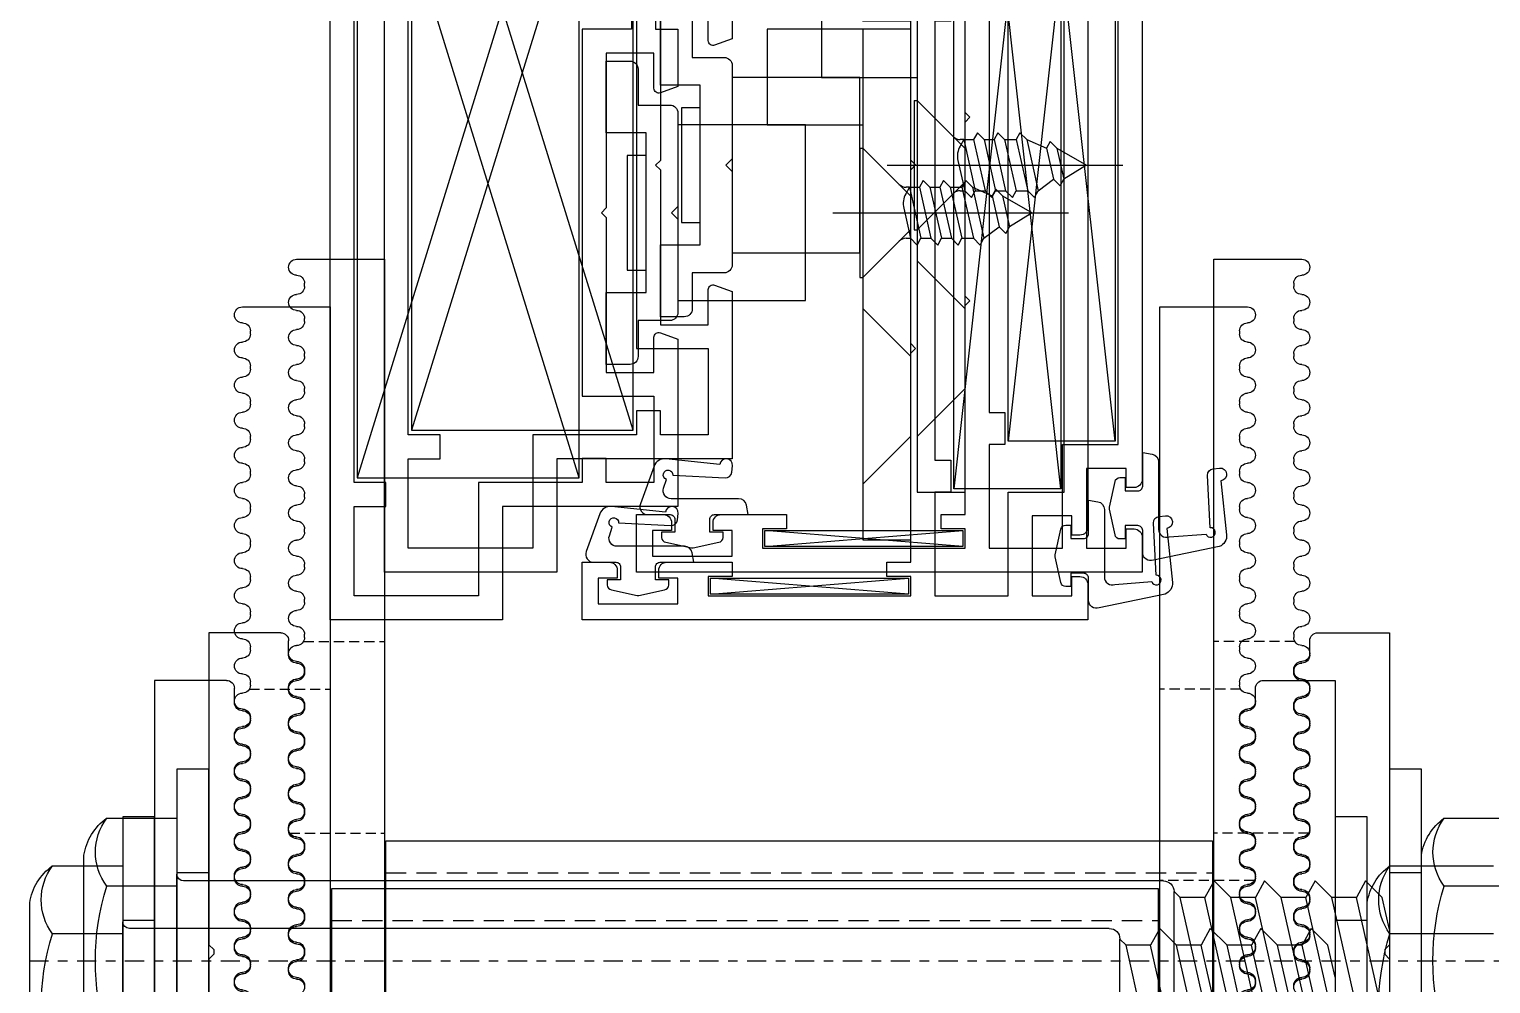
# Model space of a CAD drawing. Header units: inches. Extents: x 4821 to 127877, y 58012 to 433683.
# Drawn here: x 91479.1 to 91570.7, y 156032.2 to 156092 of the extents above; entities that cross this region are included whole.
import ezdxf

# ---------------------------------------------------------------- set-up
doc = ezdxf.new("R2010")
doc.units = ezdxf.units.IN
doc.header["$MEASUREMENT"] = 0
doc.linetypes.add('$1$Center', pattern=[29.999999, 12, -6, 6, -6])
doc.linetypes.add('$1$DASHED', pattern=[19.05, 12.7, -6.35])
for name, color, linetype in [('A-FURN-FIXD', 10, 'Continuous'), ('A-FURN-FREE', 10, 'Continuous'), ('A-WAL-CMU', 7, 'Continuous'), ('A-WIN', 141, 'Continuous')]:
    doc.layers.add(name, color=color, linetype=linetype)

# ---------------------------------------------------------------- blocks, each defined once
blk = doc.blocks.new('$1$Fixed bracket Plan')
at = {"layer": 'A-FURN-FIXD', "linetype": '$1$Center', "ltscale": 0.1}
blk.add_line((53.65, -48.26), (53.65, 59.926), dxfattribs=at)
at = {"layer": 'A-FURN-FIXD'}
for p, q in [((58.325, 46.922), (58.325, 40.428)), ((62.575, 40.428), (62.575, 46.922)), ((41.65, 39), (65.65, 39)), ((47.046, 39), (60.255, 39)), ((59.151, 39), (59.151, 37)), ((65.65, 39), (65.65, 37)), ((53.75, 37), (34.2, 37)), ((65.65, 37), (41.65, 37)), ((49.694, 36.712), (57.606, 34.923)), ((54.05, 36.7), (53.75, 37)), ((54.35, 36.7), (54.05, 36.7)), ((54.65, 37), (54.35, 36.7)), ((74.2, 37), (54.65, 37)), ((55.595, 37), (57.606, 36.545)), ((74.2, 32.5), (74.2, 37)), ((57.606, 36.545), (58.651, 35.498)), ((49.694, 35.169), (57.606, 33.381)), ((58.651, 35.498), (57.606, 34.923)), ((57.606, 34.923), (57.606, 33.381)), ((49.694, 33.547), (57.606, 31.759)), ((57.606, 33.381), (58.651, 32.333)), ((58.651, 32.333), (57.606, 31.759)), ((49.694, 32.005), (57.606, 30.216)), ((53, 32), (53.2, 32)), ((55.2, 32), (55.4, 32)), ((57.4, 32), (57.6, 32)), ((57.606, 31.759), (57.606, 30.216)), ((59.6, 32), (59.8, 32)), ((61.8, 32), (62, 32)), ((64, 32), (64.2, 32)), ((66.2, 32), (66.4, 32)), ((68.4, 32), (68.6, 32)), ((70.6, 32), (70.8, 32)), ((72.8, 32), (73.7, 32)), ((96.6, 31.5), (96.6, 31.5)), ((97.6, 26), (97.6, 31.5)), ((49.694, 30.383), (57.606, 28.594)), ((54.3, 31), (54.1, 31)), ((56.5, 31), (56.3, 31)), ((58.7, 31), (58.5, 31)), ((60.9, 31), (60.7, 31)), ((63.1, 31), (62.9, 31)), ((65.3, 31), (65.1, 31)), ((67.5, 31), (67.3, 31)), ((69.7, 31), (69.5, 31)), ((71.9, 31), (71.7, 31)), ((74.1, 31), (73.9, 31)), ((76.3, 31), (76.1, 31)), ((78.5, 31), (78.3, 31)), ((80.7, 31), (80.5, 31)), ((82.9, 31), (82.7, 31)), ((85.1, 31), (84.9, 31)), ((87.3, 31), (87.1, 31)), ((89.5, 31), (89.3, 31)), ((91.7, 31), (91.5, 31)), ((93.9, 31), (93.7, 31)), ((96.1, 31), (95.9, 31)), ((57.606, 30.216), (58.651, 29.169)), ((49.694, 28.84), (57.606, 27.052)), ((58.651, 29.169), (57.606, 28.594)), ((57.606, 28.594), (57.606, 27.052)), ((49.694, 27.218), (57.606, 25.429)), ((57.606, 27.052), (58.651, 26.004)), ((9.7, 26), (97.6, 26)), ((61.15, 25.9), (46.15, 25.9)), ((49.694, 25.676), (57.606, 23.887)), ((58.651, 26.004), (57.606, 25.429)), ((61.15, -25.9), (61.15, 25.9)), ((57.606, 25.429), (57.606, 23.887)), ((57.606, 23.887), (57.992, 23.5)), ((49.316, 23.5), (57.984, 23.5)), ((58.651, 22.833), (58.651, -38.583)), ((97.6, -26), (9.7, -26)), ((46.15, -25.9), (61.15, -25.9)), ((97.6, -31.5), (97.6, -26)), ((54.1, -31), (54.3, -31)), ((56.3, -31), (56.5, -31)), ((58.5, -31), (58.7, -31)), ((60.7, -31), (60.9, -31)), ((62.9, -31), (63.1, -31)), ((65.1, -31), (65.3, -31)), ((67.3, -31), (67.5, -31)), ((69.5, -31), (69.7, -31)), ((71.7, -31), (71.9, -31)), ((73.9, -31), (74.1, -31)), ((76.1, -31), (76.3, -31)), ((78.3, -31), (78.5, -31)), ((80.5, -31), (80.7, -31)), ((82.7, -31), (82.9, -31)), ((84.9, -31), (85.1, -31)), ((87.1, -31), (87.3, -31)), ((89.3, -31), (89.5, -31)), ((91.5, -31), (91.7, -31)), ((93.7, -31), (93.9, -31)), ((95.9, -31), (96.1, -31)), ((53, -32), (53.2, -32)), ((55.2, -32), (55.4, -32)), ((57.4, -32), (57.6, -32)), ((59.6, -32), (59.8, -32)), ((61.8, -32), (62, -32)), ((64, -32), (64.2, -32)), ((66.2, -32), (66.4, -32)), ((68.4, -32), (68.6, -32)), ((70.6, -32), (70.8, -32)), ((72.8, -32), (73.7, -32)), ((74.2, -32.5), (74.2, -37)), ((53.75, -37), (34.2, -37)), ((41.65, -37), (65.65, -37)), ((54.05, -36.7), (53.75, -37)), ((54.35, -36.7), (54.05, -36.7)), ((54.65, -37), (54.35, -36.7)), ((74.2, -37), (54.65, -37)), ((59.151, -37), (59.151, -39)), ((65.65, -37), (65.65, -39)), ((65.65, -39), (41.65, -39)), ((48.232, -39), (59.068, -39)), ((58.325, -39), (58.325, -43.405)), ((62.575, -39), (59.068, -39)), ((62.575, -43.405), (62.575, -39)), ((47.046, -44.833), (60.255, -44.833))]:
    blk.add_line(p, q, dxfattribs=at)
at = {"layer": 'A-FURN-FIXD', "linetype": '$1$DASHED', "ltscale": 0.05}
for p, q in [((61.65, 31.933), (61.65, 26)), ((73.65, 31.067), (73.65, 26)), ((61.65, -31.933), (61.65, -26)), ((73.65, -31.067), (73.65, -26))]:
    blk.add_line(p, q, dxfattribs=at)
at = {"layer": 'A-FURN-FIXD', "linetype": '$1$DASHED', "ltscale": 0.1}
blk.add_line((59.15, -25.9), (59.15, 25.9), dxfattribs=at)
at = {"layer": 'A-FURN-FIXD'}
for centre, radius, start, end in [((53.65, 55.467), 15.749, 252.73193, 287.26807), ((60.45, 43.294), 3.568, 233.44286, 306.55714), ((59.725, 42.46), 3.5, 278.69929, 324.51571), ((73.7, 32.5), 0.5, 270, 0), ((52, 31.5), 0.5, 180, 0), ((52.1, 31.5), 0.5, 270, 360), ((53, 31.5), 0.5, 90, 180), ((53.1, 31.5), 0.5, 0, 180), ((53.2, 31.5), 0.5, 0, 90), ((54.1, 31.5), 0.5, 180, 270), ((54.2, 31.5), 0.5, 180, 0), ((54.3, 31.5), 0.5, 270, 360), ((55.2, 31.5), 0.5, 90, 180), ((55.3, 31.5), 0.5, 0, 180), ((55.4, 31.5), 0.5, 0, 90), ((56.3, 31.5), 0.5, 180, 270), ((56.4, 31.5), 0.5, 180, 0), ((56.5, 31.5), 0.5, 270, 360), ((57.4, 31.5), 0.5, 90, 180), ((57.5, 31.5), 0.5, 0, 180), ((57.6, 31.5), 0.5, 0, 90), ((58.5, 31.5), 0.5, 180, 270), ((58.6, 31.5), 0.5, 180, 0), ((58.7, 31.5), 0.5, 270, 360), ((59.6, 31.5), 0.5, 90, 180), ((59.7, 31.5), 0.5, 0, 180), ((59.8, 31.5), 0.5, 0, 90), ((60.7, 31.5), 0.5, 180, 270), ((60.8, 31.5), 0.5, 180, 0), ((60.9, 31.5), 0.5, 270, 360), ((61.8, 31.5), 0.5, 90, 180), ((61.9, 31.5), 0.5, 0, 180), ((62, 31.5), 0.5, 0, 90), ((62.9, 31.5), 0.5, 180, 270), ((63, 31.5), 0.5, 180, 0), ((63.1, 31.5), 0.5, 270, 360), ((64, 31.5), 0.5, 90, 180), ((64.1, 31.5), 0.5, 0, 180), ((64.2, 31.5), 0.5, 0, 90), ((65.1, 31.5), 0.5, 180, 270), ((65.2, 31.5), 0.5, 180, 0), ((65.3, 31.5), 0.5, 270, 360), ((66.2, 31.5), 0.5, 90, 180), ((66.3, 31.5), 0.5, 0, 180), ((66.4, 31.5), 0.5, 0, 90), ((67.3, 31.5), 0.5, 180, 270), ((67.4, 31.5), 0.5, 180, 0), ((67.5, 31.5), 0.5, 270, 360), ((68.4, 31.5), 0.5, 90, 180), ((68.5, 31.5), 0.5, 0, 180), ((68.6, 31.5), 0.5, 0, 90), ((69.5, 31.5), 0.5, 180, 270), ((69.6, 31.5), 0.5, 180, 0), ((69.7, 31.5), 0.5, 270, 360), ((70.6, 31.5), 0.5, 90, 180), ((70.7, 31.5), 0.5, 0, 180), ((70.8, 31.5), 0.5, 360, 90), ((71.7, 31.5), 0.5, 180, 270), ((71.8, 31.5), 0.5, 180, 0), ((71.9, 31.5), 0.5, 270, 360), ((72.8, 31.5), 0.5, 90, 180), ((72.9, 31.5), 0.5, 0, 180), ((73.9, 31.5), 0.5, 180, 270), ((74.1, 31.5), 0.5, 270, 360), ((75.1, 31.5), 0.5, 0, 180), ((76.1, 31.5), 0.5, 180, 270), ((76.3, 31.5), 0.5, 270, 360), ((77.3, 31.5), 0.5, 0, 180), ((78.3, 31.5), 0.5, 180, 270), ((78.5, 31.5), 0.5, 270, 360), ((79.5, 31.5), 0.5, 0, 180), ((80.5, 31.5), 0.5, 180, 270), ((80.7, 31.5), 0.5, 270, 360), ((81.7, 31.5), 0.5, 0, 180), ((82.7, 31.5), 0.5, 180, 270), ((82.9, 31.5), 0.5, 270, 360), ((83.9, 31.5), 0.5, 0, 180), ((84.9, 31.5), 0.5, 180, 270), ((85.1, 31.5), 0.5, 270, 360), ((86.1, 31.5), 0.5, 0, 180), ((87.1, 31.5), 0.5, 180, 270), ((87.3, 31.5), 0.5, 270, 360), ((88.3, 31.5), 0.5, 0, 180), ((89.3, 31.5), 0.5, 180, 270), ((89.5, 31.5), 0.5, 270, 360), ((90.5, 31.5), 0.5, 0, 180), ((91.5, 31.5), 0.5, 180, 270), ((91.7, 31.5), 0.5, 270, 360), ((92.7, 31.5), 0.5, 0, 180), ((93.7, 31.5), 0.5, 180, 270), ((93.9, 31.5), 0.5, 270, 360), ((94.9, 31.5), 0.5, 0, 180), ((95.9, 31.5), 0.5, 180, 270), ((96.1, 31.5), 0.5, 270, 360), ((97.1, 31.5), 0.5, 0, 180), ((57.984, 22.833), 0.667, 0, 90), ((52, -31.5), 0.5, 0, 180), ((52.1, -31.5), 0.5, 0, 90), ((54.1, -31.5), 0.5, 90, 180), ((54.2, -31.5), 0.5, 0, 180), ((54.3, -31.5), 0.5, 0, 90), ((56.3, -31.5), 0.5, 90, 180), ((56.4, -31.5), 0.5, 0, 180), ((56.5, -31.5), 0.5, 0, 90), ((58.5, -31.5), 0.5, 90, 180), ((58.6, -31.5), 0.5, 0, 180), ((58.7, -31.5), 0.5, 0, 90), ((60.7, -31.5), 0.5, 90, 180), ((60.8, -31.5), 0.5, 0, 180), ((60.9, -31.5), 0.5, 0, 90), ((62.9, -31.5), 0.5, 90, 180), ((63, -31.5), 0.5, 0, 180), ((63.1, -31.5), 0.5, 0, 90), ((65.1, -31.5), 0.5, 90, 180), ((65.2, -31.5), 0.5, 0, 180), ((65.3, -31.5), 0.5, 0, 90), ((67.3, -31.5), 0.5, 90, 180), ((67.4, -31.5), 0.5, 0, 180), ((67.5, -31.5), 0.5, 0, 90), ((69.5, -31.5), 0.5, 90, 180), ((69.6, -31.5), 0.5, 0, 180), ((69.7, -31.5), 0.5, 0, 90), ((71.7, -31.5), 0.5, 90, 180), ((71.8, -31.5), 0.5, 0, 180), ((71.9, -31.5), 0.5, 0, 90), ((73.9, -31.5), 0.5, 90, 180), ((74.1, -31.5), 0.5, 0, 90), ((76.1, -31.5), 0.5, 90, 180), ((76.3, -31.5), 0.5, 0, 90), ((78.3, -31.5), 0.5, 90, 180), ((78.5, -31.5), 0.5, 0, 90), ((80.5, -31.5), 0.5, 90, 180), ((80.7, -31.5), 0.5, 0, 90), ((82.7, -31.5), 0.5, 90, 180), ((82.9, -31.5), 0.5, 0, 90), ((84.9, -31.5), 0.5, 90, 180), ((85.1, -31.5), 0.5, 0, 90), ((87.1, -31.5), 0.5, 90, 180), ((87.3, -31.5), 0.5, 0, 90), ((89.3, -31.5), 0.5, 90, 180), ((89.5, -31.5), 0.5, 0, 90), ((91.5, -31.5), 0.5, 90, 180), ((91.7, -31.5), 0.5, 0, 90), ((93.7, -31.5), 0.5, 90, 180), ((93.9, -31.5), 0.5, 0, 90), ((95.9, -31.5), 0.5, 90, 180), ((96.1, -31.5), 0.5, 0, 90), ((53, -31.5), 0.5, 180, 270), ((53.1, -31.5), 0.5, 180, 0), ((53.2, -31.5), 0.5, 270, 0), ((55.2, -31.5), 0.5, 180, 270), ((55.3, -31.5), 0.5, 180, 0), ((55.4, -31.5), 0.5, 270, 0), ((57.4, -31.5), 0.5, 180, 270), ((57.5, -31.5), 0.5, 180, 0), ((57.6, -31.5), 0.5, 270, 0), ((59.6, -31.5), 0.5, 180, 270), ((59.7, -31.5), 0.5, 180, 0), ((59.8, -31.5), 0.5, 270, 0), ((61.8, -31.5), 0.5, 180, 270), ((61.9, -31.5), 0.5, 180, 0), ((62, -31.5), 0.5, 270, 0), ((64, -31.5), 0.5, 180, 270), ((64.1, -31.5), 0.5, 180, 0), ((64.2, -31.5), 0.5, 270, 0), ((66.2, -31.5), 0.5, 180, 270), ((66.3, -31.5), 0.5, 180, 0), ((66.4, -31.5), 0.5, 270, 0), ((68.4, -31.5), 0.5, 180, 270), ((68.5, -31.5), 0.5, 180, 0), ((68.6, -31.5), 0.5, 270, 360), ((70.6, -31.5), 0.5, 180, 270), ((70.7, -31.5), 0.5, 180, 0), ((70.8, -31.5), 0.5, 270, 0), ((72.8, -31.5), 0.5, 180, 270), ((72.9, -31.5), 0.5, 180, 0), ((73.7, -32.5), 0.5, 0, 90), ((75.1, -31.5), 0.5, 180, 0), ((77.3, -31.5), 0.5, 180, 0), ((79.5, -31.5), 0.5, 180, 0), ((81.7, -31.5), 0.5, 180, 0), ((83.9, -31.5), 0.5, 180, 0), ((86.1, -31.5), 0.5, 180, 0), ((88.3, -31.5), 0.5, 180, 0), ((90.5, -31.5), 0.5, 180, 0), ((92.7, -31.5), 0.5, 180, 0), ((94.9, -31.5), 0.5, 180, 0), ((97.1, -31.5), 0.5, 180, 0), ((59.068, -38.583), 0.417, 180, 270), ((53.65, -28.366), 15.749, 252.73193, 287.26807), ((60.45, -40.54), 3.568, 233.44286, 306.55714), ((59.725, -41.374), 3.5, 278.69929, 324.51571)]:
    blk.add_arc(centre, radius, start, end, dxfattribs=at)
blk = doc.blocks.new('$1$closekit')
at = {"layer": 'A-FURN-FREE'}
for p, q in [((-19.4, 14), (-16.4, 17)), ((-19.4, 9), (-16.4, 6)), ((-19.4, 1.05), (-16.4, 4.05)), ((-16.4, 4.05), (-18.674, 1.776)), ((-16.208, 4.05), (-16.4, 4.05)), ((-16.4, -4.05), (-16.4, 4.05)), ((-16.208, -4.05), (-16.208, 4.05)), ((-23.753, 2.023), (-23.985, 1.6)), ((-23.329, 1.6), (-23.753, 2.023)), ((-22.363, 2.023), (-22.595, 1.6)), ((-21.939, 1.6), (-22.363, 2.023)), ((-21.083, 2.023), (-21.315, 1.6)), ((-20.659, 1.6), (-21.083, 2.023)), ((-19.803, 2.023), (-20.035, 1.6)), ((-19.379, 1.6), (-19.803, 2.023)), ((-25.359, 1.304), (-25.591, 0.881)), ((-24.935, 0.881), (-25.359, 1.304)), ((-23.985, 1.6), (-24.935, 0.881)), ((-23.262, -1.6), (-23.985, 1.6)), ((-22.606, -1.6), (-23.329, 1.6)), ((-22.595, 1.6), (-23.329, 1.6)), ((-21.872, -1.6), (-22.595, 1.6)), ((-21.315, 1.6), (-21.939, 1.6)), ((-21.215, -1.6), (-21.939, 1.6)), ((-20.592, -1.6), (-21.315, 1.6)), ((-20.035, 1.6), (-20.659, 1.6)), ((-19.935, -1.6), (-20.659, 1.6)), ((-19.312, -1.6), (-20.035, 1.6)), ((-18.953, -0.286), (-19.379, 1.6)), ((-19.099, 1.6), (-19.379, 1.6)), ((-14.512, 0), (-29.282, 0)), ((-27, 0), (-25.591, 0.881)), ((-25.153, -1.056), (-27, 0)), ((-25.153, -1.056), (-25.591, 0.881)), ((-24.497, -1.056), (-24.935, 0.881)), ((-25.153, -1.056), (-24.73, -1.479)), ((-24.73, -1.479), (-24.497, -1.056)), ((-23.262, -1.6), (-24.497, -1.056)), ((-23.262, -1.6), (-22.838, -2.023)), ((-22.838, -2.023), (-22.606, -1.6)), ((-21.872, -1.6), (-22.606, -1.6)), ((-21.872, -1.6), (-21.448, -2.023)), ((-21.448, -2.023), (-21.215, -1.6)), ((-20.592, -1.6), (-21.215, -1.6)), ((-20.592, -1.6), (-20.168, -2.023)), ((-20.168, -2.023), (-19.935, -1.6)), ((-19.312, -1.6), (-19.935, -1.6)), ((-19.4, -1.05), (-16.4, -4.05)), ((-19.312, -1.6), (-19.084, -1.193)), ((-19.312, -1.6), (-19.099, -1.6)), ((-16.4, -4.05), (-18.674, -1.776)), ((-16.208, -4.05), (-16.4, -4.05))]:
    blk.add_line(p, q, dxfattribs=at)
blk.add_lwpolyline([(-16.4, -11.5), (-16.4, 20.5), (-19.4, 20.5), (-19.4, -11.5), (-10.4, -11.5), (-10.4, -5.5), (-16.4, -5.5)], dxfattribs=at)
blk.add_lwpolyline([(-4.3, -6.751, -0.414214), (-4.8, -6.251), (-4.8, -0.4), (-4.4, 0), (-4.8, 0.4), (-4.8, 6.251, -0.414214), (-4.3, 6.751), (-2.3, 6.751), (-2.3, 9.001, -0.414214), (-1.8, 9.502), (-0.299, 9.502), (-0.299, 5.001), (-2.8, 5.001), (-2.8, -5.001), (-0.299, -5.001), (-0.299, -9.502), (-1.8, -9.502, -0.414214), (-2.3, -9.001), (-2.3, -6.751)], format="xyb", close=True, dxfattribs=at)
for points in [[(-12.8, 5.5), (-12.8, -5.5), (-4.8, -5.5), (-4.8, 5.5)], [(-2.8, -3.591), (-1.617, -3.591), (-1.617, 3.591), (-2.8, 3.591)]]:
    blk.add_lwpolyline(points, close=True, dxfattribs=at)
for centre, radius, start, end in [((-19.099, 2.2), 0.6, 270, 315), ((-20.201, -0.568), 1.28, 330.7936, 12.73931), ((-19.099, -2.2), 0.6, 45, 90)]:
    blk.add_arc(centre, radius, start, end, dxfattribs=at)
blk = doc.blocks.new('CURTT')
at = {"layer": 'A-FURN-FIXD', "extrusion": (1.56101e-06, 5.69003e-07, 1)}
for p, q in [((905559.785, -1520310.793, 0), (905566.485, -1520371.393, 0)), ((905559.785, -1520371.393, 0), (905566.485, -1520310.793, 0)), ((905589.985, -1520370.693, 0), (905603.885, -1520325.793, 0)), ((905589.985, -1520325.793, 0), (905603.885, -1520370.693, 0)), ((905569.335, -1520377.993, 0), (905581.735, -1520376.993, 0)), ((905581.735, -1520377.993, 0), (905569.335, -1520376.993, 0))]:
    blk.add_line(p, q, dxfattribs=at)
at = {"layer": 'A-FURN-FIXD', "extrusion": (1.56101e-06, 5.69003e-07, 1), "elevation": 0.548}
blk.add_lwpolyline([(905558.085, -1520373.793), (905558.085, -1520373.793, 0.414214), (905558.585, -1520374.293), (905559.085, -1520374.293), (905559.085, -1520373.093), (905561.585, -1520373.093), (905561.585, -1520378.093), (905559.085, -1520378.093), (905559.085, -1520376.893), (905558.585, -1520376.893, 0.414214), (905558.085, -1520377.393), (905558.085, -1520379.593), (905589.785, -1520379.593), (905589.785, -1520375.993), (905588.085, -1520375.993, 0.414214), (905587.585, -1520376.493), (905587.585, -1520376.993), (905588.785, -1520376.993), (905588.785, -1520378.593), (905583.785, -1520378.593), (905583.785, -1520376.993), (905584.985, -1520376.993), (905584.985, -1520376.493, 0.414214), (905584.485, -1520375.993), (905580.385, -1520375.993), (905580.385, -1520376.893), (905581.885, -1520376.893), (905581.885, -1520378.093), (905569.185, -1520378.093), (905569.185, -1520376.893), (905570.685, -1520376.893), (905570.685, -1520375.993), (905569.185, -1520375.993), (905569.185, -1520362.893), (905568.885, -1520362.593), (905569.185, -1520362.293), (905569.185, -1520351.393), (905568.885, -1520351.093), (905569.185, -1520350.793), (905569.185, -1520342.093), (905572.185, -1520342.093), (905572.185, -1520340.593), (905568.185, -1520340.593), (905568.185, -1520329.393), (905567.885, -1520329.093), (905568.185, -1520328.793), (905568.185, -1520308.278), (905563.37, -1520307.402), (905563.37, -1520308.593), (905552.785, -1520308.593), (905552.785, -1520301.593), (905551.435, -1520301.593), (905550.535, -1520302.493), (905550.535, -1520303.093), (905551.535, -1520303.093), (905551.535, -1520308.593), (905541.585, -1520308.593), (905541.585, -1520303.093), (905544.035, -1520303.093), (905544.035, -1520302.493), (905543.135, -1520301.593), (905541.585, -1520301.593), (905541.585, -1520293.495), (905536.885, -1520293.495), (905536.885, -1520295.295, 0.414214), (905537.485, -1520295.895), (905538.085, -1520295.895), (905538.085, -1520294.695), (905540.085, -1520294.695), (905540.085, -1520309.093), (905538.085, -1520309.093), (905538.085, -1520307.393), (905536.885, -1520307.393), (905536.885, -1520310.593), (905558.085, -1520310.593), (905558.085, -1520373.793)], format="xyb", dxfattribs=at)
for points in [[(905570.035, -1520299.993, 1), (905570.035, -1520302.293), (905574.885, -1520302.293), (905575.185, -1520301.993), (905575.485, -1520302.293), (905581.185, -1520302.293), (905581.185, -1520306.427), (905582.235, -1520307.033, 0.57735), (905582.685, -1520306.774), (905582.685, -1520305.793), (905585.185, -1520305.793), (905585.185, -1520311.293), (905582.685, -1520311.293), (905582.685, -1520310.313, 0.57735), (905582.235, -1520310.053), (905581.185, -1520310.659), (905581.185, -1520312.793), (905585.185, -1520312.793), (905585.185, -1520328.793), (905585.485, -1520329.093), (905585.185, -1520329.393), (905585.185, -1520342.593), (905583.785, -1520342.593), (905583.785, -1520346.176), (905584.882, -1520346.575, 0.520567), (905585.285, -1520346.293), (905585.285, -1520344.093), (905588.285, -1520344.093), (905588.285, -1520353.793), (905588.585, -1520354.093), (905588.285, -1520354.393), (905588.285, -1520364.093), (905585.285, -1520364.093), (905585.285, -1520361.893, 0.520567), (905584.882, -1520361.611), (905583.785, -1520362.011), (905583.785, -1520372.493), (905594.785, -1520372.493), (905594.785, -1520379.593), (905605.585, -1520379.593), (905605.585, -1520319.593), (905605.585, -1520319.593), (905604.235, -1520319.593), (905603.335, -1520320.493), (905603.335, -1520321.093), (905604.335, -1520321.093), (905604.335, -1520324.093), (905600.385, -1520324.093), (905600.085, -1520324.393), (905599.785, -1520324.093), (905595.835, -1520324.093), (905595.835, -1520321.093), (905596.835, -1520321.093), (905596.835, -1520320.493), (905595.935, -1520319.593), (905587.185, -1520319.593), (905587.185, -1520304.093), (905584.885, -1520304.093), (905584.885, -1520302.293), (905586.035, -1520302.293, 1), (905586.035, -1520299.993)], [(905558.353, -1520374.503, -0.414214), (905558.053, -1520374.203), (905558.053, -1520372.093), (905557.466, -1520372.197, 0.36397), (905557.053, -1520372.689), (905557.053, -1520376.917, -0.512727), (905556.394, -1520377.391), (905554.084, -1520377.208, -2.014387), (905553.815, -1520376.812), (905553.985, -1520373.535, 0.39893), (905553.628, -1520373.116), (905553.23, -1520373.075, 1), (905553.146, -1520373.87), (905552.792, -1520377.253, 0.344245), (905553.252, -1520377.988), (905557.382, -1520378.849, 0.520567), (905558.053, -1520378.379), (905558.053, -1520376.983, -0.414214), (905558.353, -1520376.683), (905559.153, -1520376.683), (905559.153, -1520377.518), (905559.477, -1520377.518, 0.360315), (905559.787, -1520377.262), (905560.13, -1520375.652, 0.094006), (905560.13, -1520375.534), (905559.787, -1520373.924, 0.360315), (905559.477, -1520373.668), (905559.153, -1520373.668), (905559.153, -1520374.503)], [(905585.195, -1520376.293, 0.414214), (905584.895, -1520375.993), (905582.785, -1520375.993), (905582.888, -1520375.406, -0.36397), (905583.38, -1520374.993), (905587.608, -1520374.993, 0.512727), (905588.082, -1520374.334), (905587.899, -1520373.789, 2.014387), (905587.504, -1520373.52), (905584.226, -1520373.691, -0.39893), (905583.808, -1520373.333), (905583.766, -1520372.935, -1), (905584.562, -1520372.852), (905587.944, -1520372.497, -0.344245), (905588.679, -1520372.957), (905589.54, -1520375.322, -0.520567), (905589.07, -1520375.993), (905587.675, -1520375.993, 0.414214), (905587.375, -1520376.293), (905587.375, -1520377.093), (905588.21, -1520377.093), (905588.21, -1520377.418, -0.360315), (905587.953, -1520377.727), (905586.343, -1520378.071, -0.094006), (905586.226, -1520378.071), (905584.616, -1520377.727, -0.360315), (905584.359, -1520377.418), (905584.359, -1520377.093), (905585.195, -1520377.093)]]:
    blk.add_lwpolyline(points, format="xyb", close=True, dxfattribs=at)
for points in [[(905566.685, -1520342.093), (905567.685, -1520342.093), (905567.685, -1520369.593), (905566.685, -1520369.593), (905566.685, -1520371.593), (905567.685, -1520371.593), (905567.685, -1520378.093), (905563.085, -1520378.093), (905563.085, -1520371.593), (905559.585, -1520371.593), (905559.585, -1520310.593), (905566.685, -1520310.593)], [(905559.785, -1520371.393), (905566.485, -1520371.393), (905566.485, -1520310.793), (905559.785, -1520310.793)], [(905589.785, -1520365.593), (905585.285, -1520365.593), (905585.285, -1520370.993), (905588.285, -1520370.993), (905588.285, -1520369.493), (905589.785, -1520369.493), (905589.785, -1520370.993), (905596.285, -1520370.993), (905596.285, -1520378.093), (905604.085, -1520378.093), (905604.085, -1520372.493), (905602.085, -1520372.493), (905602.085, -1520370.993), (905604.085, -1520370.993), (905604.085, -1520325.593), (905594.335, -1520325.593), (905594.335, -1520321.093), (905587.685, -1520321.093), (905587.685, -1520333.593), (905589.785, -1520333.593), (905589.785, -1520335.093), (905586.685, -1520335.093), (905586.685, -1520342.593), (905589.785, -1520342.593)], [(905603.885, -1520370.693), (905589.985, -1520370.693), (905589.985, -1520325.793), (905603.885, -1520325.793)], [(905581.735, -1520376.993), (905569.335, -1520376.993), (905569.335, -1520377.993), (905581.735, -1520377.993)]]:
    blk.add_lwpolyline(points, close=True, dxfattribs=at)
at = {"layer": 'A-FURN-FIXD', "extrusion": (-1.56101e-06, -5.69003e-07, -1), "zscale": -1, "rotation": 180.0002189599175}
blk.add_blockref('$1$closekit', (-905588.585, -1520354.093, -0.548), dxfattribs=at)
at = {"layer": 'A-WIN', "extrusion": (1.56101e-06, 5.69003e-07, 1), "rotation": 89.99978104008247}
blk.add_blockref('$1$Fixed bracket Plan', (905579.584, -1520457.593, 0.548), dxfattribs=at)
blk = doc.blocks.new('FIRST SLAB EDGE')
at = {"layer": 'A-WIN', "xscale": -1}
blk.add_blockref('CURTT', (2105283.911, -200961.495, -1.152), dxfattribs=at)

msp = doc.modelspace()

# ---------------------------------------------------------------- block references
at = {"layer": 'A-WAL-CMU'}
for p in [(-1108176.958, 1877399.041), (-1108180.358, 1877396.057)]:
    msp.add_blockref('FIRST SLAB EDGE', p, dxfattribs=at)

doc.saveas('drawing.dxf')
